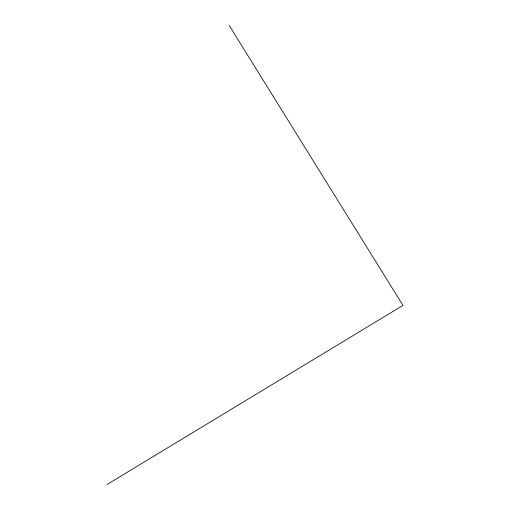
<?xml version="1.0" encoding="UTF-8"?>
<svg xmlns="http://www.w3.org/2000/svg" width="510" height="510" viewBox="0 0 510 510"><rect width="100%" height="100%" fill="white"/><g stroke="black" fill="none" stroke-linecap="round" stroke-linejoin="round"><path stroke-width="0.76" d="M107.03 484.5L402.97 305.382L229.226 25.5"/></g></svg>
